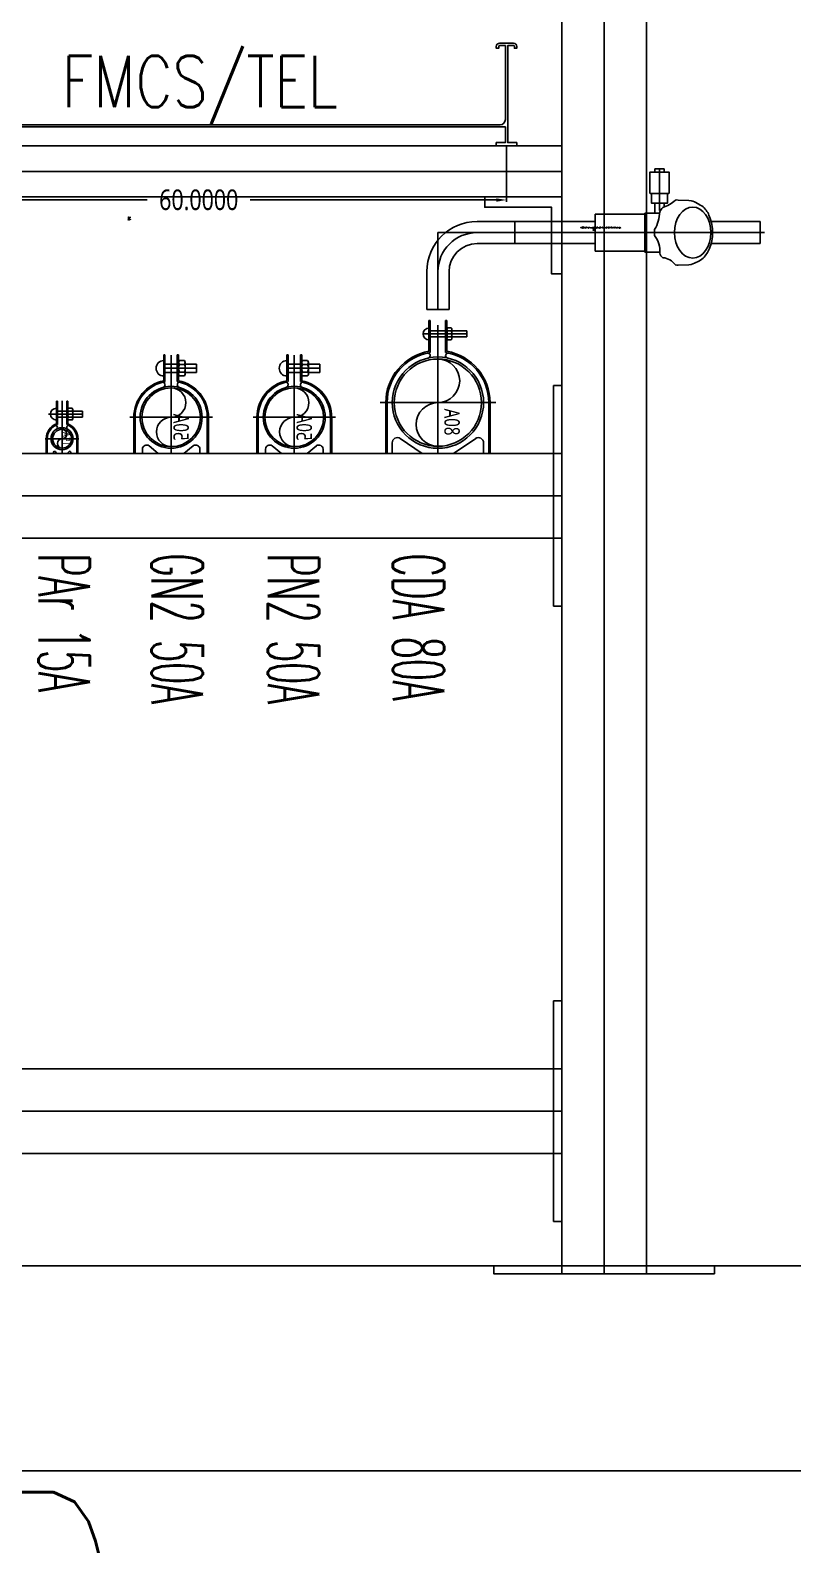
# Model space of a CAD drawing. Extents: x -18489 to 195597, y -1599 to 112111.
# Drawn here: x 22803.2 to 22877.5, y 26293.6 to 26441.2 of the extents above; entities that cross this region are included whole.
import ezdxf
from ezdxf.enums import TextEntityAlignment as Align
from ezdxf.xclip import XClip

# ---------------------------------------------------------------- set-up
doc = ezdxf.new("R2010")
doc.units = 0
doc.header["$LTSCALE"] = 100
doc.header["$XCLIPFRAME"] = 2
doc.linetypes.add('188K-SM-07-F10-MECH-CR PIPE-Y2257103$0$CENTER', pattern=[2, 1.25, -0.25, 0.25, -0.25])
doc.linetypes.add('188K-SM-07-F10-MECH-CR PIPE-Y2257103$0$X-S-FAB_SL ALL$0$HIDDEN', pattern=[0.4, 0.3, -0.1])
for name, color, linetype in [('188K-SM-07-F10-MECH-CR PIPE-Y2257103$0$0-AP7P1-SM-08-BG_CDA', 6, 'Continuous'), ('188K-SM-07-F10-MECH-CR PIPE-Y2257103$0$0-BG', 6, 'Continuous'), ('188K-SM-07-F10-MECH-CR PIPE-Y2257103$0$0-Y-CCD', 5, 'Continuous'), ('188K-SM-07-F10-MECH-CR PIPE-Y2257103$0$18P6-SM-08-FNN-120-A(X)-20211124$0$0-和淞-G-BG_PN2', 116, 'Continuous'), ('188K-SM-07-F10-MECH-CR PIPE-Y2257103$0$AP7P1-SM-08-FNN-120-A(12.5)-SMP$0$18P6-SM-08-FNN-120-A(X)-20211124$0$0-和淞-G-BG_GN2', 5, 'Continuous'), ('188K-SM-07-F10-MECH-CR PIPE-Y2257103$0$DIM', 3, 'Continuous'), ('188K-SM-07-F10-MECH-CR PIPE-Y2257103$0$H-TXT', 7, 'Continuous'), ('188K-SM-07-F10-MECH-CR PIPE-Y2257103$0$SH-LINE-130', 2, 'Continuous'), ('188K-SM-07-F10-MECH-CR PIPE-Y2257103$0$UPW_PVDF', 7, 'Continuous'), ('188K-SM-07-F10-MECH-CR PIPE-Y2257103$0$X-S-FAB_SL ALL$0$ASP_1', 1, 'Continuous'), ('188K-SM-07-F10-MECH-CR PIPE-Y2257103$0$X-S-FAB_SL ALL$0$HID', 5, '188K-SM-07-F10-MECH-CR PIPE-Y2257103$0$X-S-FAB_SL ALL$0$HIDDEN')]:
    doc.layers.add(name, color=color, linetype=linetype)
doc.layers.add('188K-SM-07-F10-MECH-CR PIPE-Y2257103$0$Blcok.TXT', color=7, linetype='Continuous', plot=False)
doc.layers.add('188K-SM-07-F10-MECH-CR PIPE-Y2257103$0$Block.TXT', color=7, linetype='Continuous', plot=False)
doc.styles.add('188K-SM-07-F10-MECH-CR PIPE-Y2257103$0$AA-TXT', font='romans.shx', dxfattribs={"bigfont": 'chineset.shx'})
doc.styles.add('188K-SM-07-F10-MECH-CR PIPE-Y2257103$0$AP6A-SM-08-FNN-300-A(18)-BAY$0$15P6-SM-08-FNN-100-A(D)-UIS-TCM$0$SM-08-FNN-300-0_WWT(8)$0$SIMPLEX', font='SIMPLEX.shx', dxfattribs={"width": 0.7})
doc.styles.add('188K-SM-07-F10-MECH-CR PIPE-Y2257103$0$Standard', font='', dxfattribs={"width": 0.8})
doc.styles.add('188K-SM-07-F10-MECH-CR PIPE-Y2257103$0$TXT', font='txt.shx', dxfattribs={"width": 0.55, "bigfont": 'chineset.shx'})
doc.styles.get('188K-SM-07-F10-MECH-CR PIPE-Y2257103$0$Standard').set_extended_font_data('Microsoft JhengHei')
doc.dimstyles.new('188K-SM-07-F10-MECH-CR PIPE-Y2257103$0$Standard', dxfattribs={"dimtxt": 0.18, "dimasz": 0.18, "dimexe": 0.18, "dimexo": 0.0625, "dimgap": 0.09, "dimtad": 0, "dimtih": 1, "dimtoh": 1, "dimdec": 4, "dimzin": 0, "dimdsep": 46, "dimtxsty": '188K-SM-07-F10-MECH-CR PIPE-Y2257103$0$Standard', "dimcen": 0.09, "dimadec": 0, "dimazin": 0, "dimtfac": 1, "dimtdec": 4, "dimtofl": 0, "dimtmove": 0, "dimatfit": 3, "dimfxl": 1, "dimtolj": 1, "dimtzin": 0, "dimarcsym": 0})

# ---------------------------------------------------------------- blocks, each defined once
blk = doc.blocks.new('188K-SM-07-F10-MECH-CR PIPE-Y2257103$0$X-S-FAB_SL ALL')
at = {"layer": '188K-SM-07-F10-MECH-CR PIPE-Y2257103$0$X-S-FAB_SL ALL$0$ASP_1'}
blk.add_line((12198.979, -73033.977), (19076.479, -73033.977), dxfattribs=at)
at = {"layer": '188K-SM-07-F10-MECH-CR PIPE-Y2257103$0$X-S-FAB_SL ALL$0$HID'}
blk.add_line((-2628.521, -73013.977), (19076.479, -73013.977), dxfattribs=at)
blk = doc.blocks.new('188K-SM-07-F10-MECH-CR PIPE-Y2257103$0$SEC-P-Clamp-80A')
at = {"color": 0, "linetype": 'ByBlock'}
for p, q in [((-13.7, 119.5), (-28.3, 119.5)), ((-28.3, 119.5), (-28.3, 113.5)), ((-13.7, 120.9), (-13.7, 112.2)), ((-9.5, 122.3), (-12.9, 122.3)), ((-12.9, 119.4), (-9.5, 119.4)), ((-8.7, 99.5), (-8.7, 129.5)), ((-8.7, 129.5), (-7.5, 129.5)), ((-8.7, 112.2), (-8.7, 120.9)), ((-7.5, 98.5), (-7.5, 129.5)), ((7.5, 119.5), (-7.5, 119.5)), ((7.5, 98.5), (7.5, 129.5)), ((8.7, 129.5), (7.5, 129.5)), ((8.7, 99.5), (8.7, 129.5)), ((-13.7, 113.5), (-28.3, 113.5)), ((-12.9, 113.6), (-9.5, 113.6)), ((-12.9, 110.8), (-9.5, 110.8)), ((7.5, 113.5), (-7.5, 113.5)), ((-50.8, 49.5), (-50.8, 0)), ((-49.5, 49.5), (-49.5, 0)), ((49.5, 49.5), (49.5, 0)), ((50.8, 49.5), (50.8, 0)), ((-50.8, 0), (50.8, 0)), ((-44.5, 10.4), (-44.5, 0)), ((-15.2, 0), (-36.8, 14.6)), ((15.2, 0), (36.8, 14.6)), ((44.5, 10.4), (44.5, 0))]:
    blk.add_line(p, q, dxfattribs=at)
at = {"color": 1, "linetype": '188K-SM-07-F10-MECH-CR PIPE-Y2257103$0$CENTER'}
for p, q in [((0, 0), (0, 129.1)), ((14.5, 116.5), (-28.3, 116.5)), ((56.3, 49.5), (-56.3, 49.5))]:
    blk.add_line(p, q, dxfattribs=at)
at = {"color": 0, "linetype": 'ByBlock'}
for radius in [44.5, 42.5]:
    blk.add_circle((0, 49.5), radius, dxfattribs=at)
for centre, radius, start, end in [((-12, 120.9), 1.7, 122.0046, 237.9954), ((-8.1, 116.5), 5.61, 149.0209, 210.9791), ((-10.4, 120.9), 1.7, 302.0046, 57.9954), ((-14.3, 116.5), 5.61, 329.0209, 30.9791), ((8.7, 116.5), 5.77, 270, 90), ((-12, 112.2), 1.7, 122.0046, 237.9954), ((-10.4, 112.2), 1.7, 302.0046, 57.9954), ((0, 49.5), 50.8, 99.8709, 180), ((0, 49.5), 49.5, 98.7059, 180), ((-10, 95.4), 2.5, 284.2411, 104.2411), ((0, 49.5), 49.5, 0, 81.2941), ((10, 95.4), 2.5, 75.7589, 255.7589), ((0, 49.5), 50.8, 0, 80.1291), ((-39.5, 10.4), 5, 55.9469, 180), ((39.5, 10.4), 5, 0, 124.0531)]:
    blk.add_arc(centre, radius, start, end, dxfattribs=at)
for centre, start, end in [((0, 70.8), 90, 270), ((0, 28.3), 270, 90)]:
    blk.add_arc(centre, 21.2, start, end)
at = {"color": 2, "linetype": 'ByBlock', "style": '188K-SM-07-F10-MECH-CR PIPE-Y2257103$0$Standard', "width": 0.75}
blk.add_text('80A', height=15, rotation=90, dxfattribs=at).set_placement((-13.8, 30.6), align=Align.MIDDLE)
blk = doc.blocks.new('*U1950')
at = {"color": 0}
blk.add_blockref('188K-SM-07-F10-MECH-CR PIPE-Y2257103$0$SEC-P-Clamp-80A', (0, 0), dxfattribs=at)
blk = doc.blocks.new('188K-SM-07-F10-MECH-CR PIPE-Y2257103$0$SEC-P-Clamp-50A')
at = {"color": 0, "linetype": 'ByBlock'}
for p, q in [((-13.7, 88.6), (-13.7, 77.4)), ((-8, 90.5), (-12.9, 90.5)), ((-7.2, 71), (-7.2, 96)), ((-6, 96), (-7.2, 96)), ((-7.2, 77.4), (-7.2, 88.6)), ((-6, 70), (-6, 96)), ((6, 70), (6, 96)), ((6, 96), (7.2, 96)), ((7.2, 71), (7.2, 96)), ((-13.7, 87), (-24.8, 87)), ((-24.8, 87), (-24.8, 79)), ((-13.7, 79), (-24.8, 79)), ((-8, 86.7), (-12.9, 86.7)), ((-8, 79.2), (-12.9, 79.2)), ((-12.9, 75.5), (-8, 75.5)), ((6, 87), (-6, 87)), ((6, 79), (-6, 79)), ((-36.5, 35.2), (-36.5, 0)), ((-35.2, 35.2), (-35.2, 0)), ((35.2, 35.2), (35.2, 0)), ((36.5, 35.2), (36.5, 0)), ((-36.5, 0), (36.5, 0)), ((-28, 0), (-28, 4.2)), ((-12.5, 0), (-21.5, 7.3)), ((12.5, 0), (21.5, 7.3)), ((28, 0), (28, 4.2))]:
    blk.add_line(p, q, dxfattribs=at)
at = {"color": 1, "linetype": '188K-SM-07-F10-MECH-CR PIPE-Y2257103$0$CENTER'}
for p, q in [((0, 0), (0, 95.9)), ((7.2, 83), (-24.8, 83)), ((-40.2, 35.2), (40.2, 35.2))]:
    blk.add_line(p, q, dxfattribs=at)
at = {"color": 0, "linetype": 'ByBlock'}
for radius in [30.2, 28.6]:
    blk.add_circle((0, 35.2), radius, dxfattribs=at)
for centre, radius, start, end in [((-11.1, 88.6), 2.6, 133.818, 226.182), ((-9.8, 88.6), 2.6, 313.818, 46.182), ((7.2, 83), 7.51, 270, 90), ((-4.5, 83), 9.2, 155.9322, 204.0678), ((-11.1, 77.4), 2.6, 133.818, 226.182), ((-16.4, 83), 9.2, 335.9322, 24.0678), ((-9.8, 77.4), 2.6, 313.818, 46.182), ((0, 35.2), 36.4, 101.3926, 180), ((0, 35.2), 35.2, 99.8002, 180), ((0, 49.5), 14.3, 90, 270), ((-8.5, 66.9), 2.51, 279.2496, 105.0462), ((0, 35.2), 35.2, 0, 80.1998), ((8.5, 66.9), 2.51, 74.9538, 260.7504), ((0, 35.2), 36.4, 0, 78.6074), ((0, 21), 14.3, 270, 90), ((-24, 4.2), 4, 50.95, 180), ((24, 4.2), 4, 0, 129.05)]:
    blk.add_arc(centre, radius, start, end, dxfattribs=at)
at = {"color": 2, "linetype": 'ByBlock', "style": '188K-SM-07-F10-MECH-CR PIPE-Y2257103$0$Standard', "width": 0.75}
blk.add_text('50A', height=15, rotation=90, dxfattribs=at).set_placement((-9.7, 25.6), align=Align.MIDDLE)
blk = doc.blocks.new('*U671')
at = {"color": 0}
blk.add_blockref('188K-SM-07-F10-MECH-CR PIPE-Y2257103$0$SEC-P-Clamp-50A', (0, 0), dxfattribs=at)
blk = doc.blocks.new('*D1956')
at = {"layer": '188K-SM-07-F10-MECH-CR PIPE-Y2257103$0$DIM', "color": 0, "lineweight": -2, "transparency": 16777216}
for p, q in [((0, -0.06), (0, -5.47)), ((60, -0.06), (60, -5.47)), ((1, -5.29), (24.98, -5.29)), ((59, -5.29), (35.02, -5.29))]:
    blk.add_line(p, q, dxfattribs=at)
at = {"layer": '188K-SM-07-F10-MECH-CR PIPE-Y2257103$0$DIM', "color": 0, "transparency": 16777216}
for points in [[(1, -5.13), (1, -5.46), (0, -5.29)], [(59, -5.13), (59, -5.46), (60, -5.29)]]:
    blk.add_solid(points, dxfattribs=at)
at = {"layer": 'DefPoints', "color": 0, "transparency": 16777216}
for p in [(0, 0), (60, 0), (60, -5.29)]:
    blk.add_point(p, dxfattribs=at)
at = {"layer": '188K-SM-07-F10-MECH-CR PIPE-Y2257103$0$DIM', "color": 0, "transparency": 16777216, "insert": (30, -5.29), "char_height": 2, "attachment_point": 5, "style": '188K-SM-07-F10-MECH-CR PIPE-Y2257103$0$Standard'}
blk.add_mtext('\\A1;60.0000', dxfattribs=at)
blk = doc.blocks.new('188K-SM-07-F10-MECH-CR PIPE-Y2257103$0$Bellow_15A_R')
at = {"color": 0}
for p, q in [((4.81, 1.8), (0, 1.8)), ((0, -1.8), (0, 1.8)), ((4.81, 1.9), (4.81, -1.9)), ((4.81, 1.9), (6.29, 1.9)), ((-7.83, 1.08), (0, 1.08)), ((-7.83, 1.08), (-7.83, -1.08)), ((16.07, 1.08), (11.29, 1.08)), ((16.07, 1.08), (16.07, -1.08)), ((-7.83, -1.08), (0, -1.08)), ((16.07, -1.08), (11.29, -1.08)), ((4.81, -1.8), (0, -1.8)), ((6.28, -1.9), (4.81, -1.9))]:
    blk.add_line(p, q, dxfattribs=at)
at = {"color": 2, "linetype": '188K-SM-07-F10-MECH-CR PIPE-Y2257103$0$CENTER', "ltscale": 3}
blk.add_line((-8.24, 0), (16.48, 0), dxfattribs=at)
at = {"color": 0}
blk.add_lwpolyline([(11.13, -1.55, -0.129678), (10.5, -2.5, -0.076709), (9.35, -3.11), (9.11, -3.14), (8.07, -3.17, -0.111401), (7.8, -3.16, 0.105556), (6.58, -2.45, -0.110801), (6.28, -2.02, 0.124714), (5.78, -0.3, -0.093313), (5.78, 0.3, 0.191988), (6.28, 2.02, -0.199243), (6.58, 2.45, 0.232869), (7.8, 3.16, -0.069384), (8.07, 3.17), (9.11, 3.14), (9.35, 3.11, -0.093734), (10.5, 2.49, -0.099389), (11.13, 1.55, -0.039332), (11.36, 0.8, -0.090181), (11.36, -0.8, -0.048841)], format="xyb", close=True, dxfattribs=at)
blk.add_ellipse((9.49, 0), major_axis=(0, -2.49), ratio=0.70911, dxfattribs=at)
blk = doc.blocks.new('*U2021')
at = {"color": 0}
for p, q in [((5.81, -2.88), (5.81, -1.9)), ((6.7, -2.88), (6.7, -2.49)), ((7.05, -2.88), (7.04, -2.88)), ((5.3, -3.84), (5.33, -3.82)), ((5.33, -3.82), (7.18, -3.82)), ((5.46, -3.5), (5.46, -3.5)), ((7.04, -3.5), (7.05, -3.5)), ((7.21, -3.84), (7.18, -3.82))]:
    blk.add_line(p, q, dxfattribs=at)
at = {"color": 2, "linetype": '188K-SM-07-F10-MECH-CR PIPE-Y2257103$0$CENTER'}
blk.add_line((6.25, -2.15), (6.25, -6.29), dxfattribs=at)
at = {"color": 0}
for points in [[(7.05, -3.82), (7.04, -2.88), (5.46, -2.88), (5.46, -2.88), (5.46, -3.82)], [(5.3, -3.83), (5.3, -5.88), (7.21, -5.88), (7.21, -3.83)], [(5.81, -5.88), (5.81, -6.2), (6.7, -6.2), (6.7, -5.88)]]:
    blk.add_lwpolyline(points, dxfattribs=at)
blk.add_blockref('188K-SM-07-F10-MECH-CR PIPE-Y2257103$0$Bellow_15A_R', (0, 0), dxfattribs=at)
at = {"layer": '188K-SM-07-F10-MECH-CR PIPE-Y2257103$0$Blcok.TXT', "color": 0, "style": '188K-SM-07-F10-MECH-CR PIPE-Y2257103$0$TXT', "width": 0.6}
for tag, p in [('進吹氣口', (-0.18, -0.29)), ('管徑', (-0.18, -0.41)), ('氣種', (-0.18, -0.54))]:
    blk.add_attdef(tag, p, '', height=0.1, dxfattribs=at)
blk = doc.blocks.new('*U2029')
at = {"color": 0}
for p, q in [((-2.23, -28.92), (-5.92, -28.92)), ((-2.23, -31.09), (-2.23, -28.92)), ((-2.23, -31.09), (-5.92, -31.09)), ((-10.81, -37.5), (-10.81, -33.81)), ((-8.65, -37.5), (-8.65, -33.81)), ((-10.81, -37.5), (-8.65, -37.5))]:
    blk.add_line(p, q, dxfattribs=at)
at = {"color": 1}
for p, q in [((-2.23, -30), (-5.92, -30)), ((-9.73, -37.5), (-9.73, -33.81))]:
    blk.add_line(p, q, dxfattribs=at)
at = {"color": 0}
for radius in [4.89, 2.73]:
    blk.add_arc((-5.92, -33.81), radius, 90, 180, dxfattribs=at)
at = {"color": 1}
blk.add_arc((-5.92, -33.81), 3.81, 90, 180, dxfattribs=at)
at = {"layer": 'DefPoints'}
blk.add_lwpolyline([(-9.73, -33.81), (-9.73, -30), (-5.92, -30)], dxfattribs=at)
blk = doc.blocks.new('188K-SM-07-F10-MECH-CR PIPE-Y2257103$0$SEC-P-Clamp-15A')
at = {"color": 0, "linetype": 'ByBlock'}
for p, q in [((-5.5, 50.8), (-5.5, 28.8)), ((-4.5, 50.8), (-5.5, 50.8)), ((-4.5, 50.8), (-4.5, 28.1)), ((4.5, 50.8), (4.5, 28.1)), ((4.5, 50.8), (5.5, 50.8)), ((5.5, 50.8), (5.5, 28.8)), ((-10.5, 41.3), (-19.9, 41.3)), ((-19.9, 41.3), (-19.9, 35.3)), ((-10.5, 35.3), (-19.9, 35.3)), ((-10.5, 42.7), (-10.5, 34)), ((-6.3, 44.1), (-9.7, 44.1)), ((-9.7, 41.2), (-6.3, 41.2)), ((-9.7, 35.5), (-6.3, 35.5)), ((-9.7, 32.6), (-6.3, 32.6)), ((-4.5, 41.3), (4.5, 41.3)), ((-4.5, 35.3), (4.5, 35.3)), ((-15.5, 14.3), (-15.5, 0)), ((15.5, 0), (-15.5, 0)), ((-14.5, 14.3), (-14.5, 0)), ((-8.5, 1.1), (-8.5, 0)), ((-5, 0), (-6.8, 1.8)), ((5, 0), (6.8, 1.8)), ((8.5, 1.1), (8.5, 0)), ((14.5, 14.3), (14.5, 0)), ((15.5, 14.3), (15.5, 0))]:
    blk.add_line(p, q, dxfattribs=at)
at = {"color": 1, "linetype": 'ByBlock'}
for p, q in [((0, 51.1), (0, 0)), ((-19.9, 38.3), (13.4, 38.3)), ((-16.4, 14.3), (16.4, 14.3))]:
    blk.add_line(p, q, dxfattribs=at)
at = {"color": 0, "linetype": 'ByBlock'}
for radius in [10.8, 9.2]:
    blk.add_circle((0, 14.3), radius, dxfattribs=at)
for centre, radius, start, end in [((-8.8, 42.7), 1.7, 122.0046, 237.9954), ((-4.9, 38.3), 5.61, 149.0209, 210.9791), ((-8.8, 34), 1.7, 122.0046, 237.9954), ((-7.2, 42.7), 1.7, 302.0046, 57.9954), ((-11.1, 38.3), 5.61, 329.0209, 30.9791), ((-7.2, 34), 1.7, 302.0046, 57.9954), ((5.5, 38.3), 5.77, 270, 90), ((0, 14.3), 15.5, 110.7836, 180), ((0, 14.3), 14.5, 108.08, 180), ((-6.3, 25.3), 1.83, 299.9346, 119.9352), ((0, 18.9), 4.6, 90, 270), ((0, 14.3), 14.5, 0, 71.92), ((6.3, 25.3), 1.83, 60.0648, 240.0654), ((0, 14.3), 15.5, 0, 69.2164), ((-7.5, 1.1), 1, 45, 180), ((0, 9.7), 4.6, 270, 90), ((7.5, 1.1), 1, 0, 135)]:
    blk.add_arc(centre, radius, start, end, dxfattribs=at)
at = {"color": 2, "linetype": 'ByBlock', "style": '188K-SM-07-F10-MECH-CR PIPE-Y2257103$0$Standard', "width": 0.75}
blk.add_text('15A', height=8, rotation=90, dxfattribs=at).set_placement((-4, 14.1), align=Align.MIDDLE)
blk = doc.blocks.new('*U664')
at = {"color": 0}
blk.add_blockref('188K-SM-07-F10-MECH-CR PIPE-Y2257103$0$SEC-P-Clamp-15A', (0, 0), dxfattribs=at)
blk = doc.blocks.new('*U1955')
blk.add_lwpolyline([(0.12, 1.84), (0.12, 0.3), (1, 0.3), (1, 0), (-1, 0), (-1, 0.3), (-0.12, 0.3), (-0.12, 9.76), (-0.66, 9.76, 0.414213562), (-0.76, 9.66), (-0.76, 9.5), (-1, 9.5), (-1, 9.66, -0.414213562), (-0.66, 10), (0.66, 10, -0.414213562), (1, 9.66), (1, 9.5), (0.76, 9.5), (0.76, 9.66, 0.414213562), (0.66, 9.76), (0.12, 9.76), (0.12, 2.54, 0.414213562), (0.62, 2.04), (59.38, 2.04, 0.414213562), (59.88, 2.54), (59.88, 9.76), (59.34, 9.76, 0.414213562), (59.24, 9.66), (59.24, 9.5), (59, 9.5), (59, 9.66, -0.414213562), (59.34, 10), (60.66, 10, -0.414213562), (61, 9.66), (61, 9.5), (60.76, 9.5), (60.76, 9.66, 0.414213562), (60.66, 9.76), (60.12, 9.76), (60.12, 0.3), (61, 0.3), (61, 0), (59, 0), (59, 0.3), (59.88, 0.3), (59.88, 1.84)], format="xyb", close=True)
at = {"layer": '188K-SM-07-F10-MECH-CR PIPE-Y2257103$0$DIM'}
dim = blk.add_linear_dim(base=(60, -5.29392), p1=(0, 0), p2=(60, 0), dimstyle='188K-SM-07-F10-MECH-CR PIPE-Y2257103$0$Standard', override={"dimtxt": 2, "dimasz": 1, "dimfxl": 0.1}, dxfattribs=at)
dim.commit()
dim.dimension.update_dxf_attribs({"geometry": '*D1956', "text_midpoint": (30, -5.29392)})
blk = doc.blocks.new('188K-SM-07-F10-MECH-CR PIPE-Y2257103$0$PVD-1')
at = {"layer": '188K-SM-07-F10-MECH-CR PIPE-Y2257103$0$SH-LINE-130', "ltscale": 0.1}
blk.add_line((4014.24, -72906.48), (3894.24, -72906.48), dxfattribs=at)
for points in [[(4014.24, -73013.98), (4014.24, -72789.78), (4018.37, -72789.78), (4018.37, -73013.98)], [(4022.5, -73013.98), (4022.5, -72789.78), (4018.37, -72789.78), (4018.37, -73013.98)], [(4014.24, -72908.98), (3894.24, -72908.98), (3894.24, -72903.98), (4014.24, -72903.98)], [(4014.24, -72908.98), (4006.74, -72908.98), (4006.74, -72909.98), (4013.24, -72909.98), (4013.24, -72916.48), (4014.24, -72916.48)], [(4014.24, -72927.36), (4014.24, -72948.86), (4013.44, -72948.86), (4013.44, -72927.36)], [(4014.24, -72933.98), (3895.04, -72933.98), (3895.04, -72938.11), (4014.24, -72938.11)], [(4014.24, -72942.24), (3895.04, -72942.24), (3895.04, -72938.11), (4014.24, -72938.11)], [(4014.24, -72987.36), (4014.24, -73008.86), (4013.44, -73008.86), (4013.44, -72987.36)], [(4014.24, -72993.98), (3895.04, -72993.98), (3895.04, -72998.11), (4014.24, -72998.11)], [(4014.24, -73002.24), (3895.04, -73002.24), (3895.04, -72998.11), (4014.24, -72998.11)], [(4029.12, -73013.98), (4007.62, -73013.98), (4007.62, -73013.18), (4029.12, -73013.18)]]:
    blk.add_lwpolyline(points, close=True, dxfattribs=at)
at = {"layer": '188K-SM-07-F10-MECH-CR PIPE-Y2257103$0$0-AP7P1-SM-08-BG_CDA'}
ref = blk.add_blockref('*U2021', (4017.51, -72912.45), dxfattribs=dict(at, xscale=-1, rotation=180))
ref.add_attrib('進吹氣口', 'IOPP', (4017.53, -72912.16), dxfattribs={"layer": '188K-SM-07-F10-MECH-CR PIPE-Y2257103$0$Blcok.TXT', "color": 0, "height": 0.1, "rotation": 180, "style": '188K-SM-07-F10-MECH-CR PIPE-Y2257103$0$TXT', "width": 0.6})
ref.add_attrib('管徑', '15A', (4017.47, -72912.04), dxfattribs={"layer": '188K-SM-07-F10-MECH-CR PIPE-Y2257103$0$Blcok.TXT', "color": 0, "height": 0.1, "rotation": 180, "style": '188K-SM-07-F10-MECH-CR PIPE-Y2257103$0$TXT', "width": 0.6})
ref.add_attrib('氣種', '188K-SM-07-F10-MECH-CR PIPE-Y2257103$0$0-AP7P1-SM-08-BG_CDA', (4020, -72911.91), dxfattribs={"layer": '188K-SM-07-F10-MECH-CR PIPE-Y2257103$0$Blcok.TXT', "color": 0, "height": 0.1, "rotation": 180, "style": '188K-SM-07-F10-MECH-CR PIPE-Y2257103$0$TXT', "width": 0.6})
ref = blk.add_blockref('*U2029', (3972.17, -72922.18), dxfattribs=dict(at, xscale=-1.000000000000002, rotation=90))
ref.add_attrib('氣種', 'CHW', (3971.98, -72911.02), dxfattribs={"layer": '188K-SM-07-F10-MECH-CR PIPE-Y2257103$0$Block.TXT', "height": 0.1, "style": '188K-SM-07-F10-MECH-CR PIPE-Y2257103$0$TXT', "width": 0.6})
ref.add_attrib('管徑', '250A', (3971.95, -72911.21), dxfattribs={"layer": '188K-SM-07-F10-MECH-CR PIPE-Y2257103$0$Block.TXT', "height": 0.1, "style": '188K-SM-07-F10-MECH-CR PIPE-Y2257103$0$TXT', "width": 0.6})
at = {"layer": '188K-SM-07-F10-MECH-CR PIPE-Y2257103$0$0-AP7P1-SM-08-BG_CDA', "xscale": -0.1, "yscale": 0.1, "zscale": 0.1}
blk.add_blockref('*U1950', (4002.17, -72933.98), dxfattribs=at)
at = {"layer": '188K-SM-07-F10-MECH-CR PIPE-Y2257103$0$0-BG', "xscale": -0.1, "yscale": 0.1, "zscale": 0.1}
blk.add_blockref('*U664', (3965.54, -72933.98), dxfattribs=at)
at = {"layer": '188K-SM-07-F10-MECH-CR PIPE-Y2257103$0$0-Y-CCD', "color": 5}
blk.add_blockref('*U1955', (3948.86, -72903.98), dxfattribs=at)
at = {"layer": '188K-SM-07-F10-MECH-CR PIPE-Y2257103$0$18P6-SM-08-FNN-120-A(X)-20211124$0$0-和淞-G-BG_PN2', "xscale": -0.1, "yscale": 0.1, "zscale": 0.1}
blk.add_blockref('*U671', (3988.17, -72933.98), dxfattribs=at)
at = {"layer": '188K-SM-07-F10-MECH-CR PIPE-Y2257103$0$AP7P1-SM-08-FNN-120-A(12.5)-SMP$0$18P6-SM-08-FNN-120-A(X)-20211124$0$0-和淞-G-BG_GN2', "xscale": -0.1, "yscale": 0.1, "zscale": 0.1}
blk.add_blockref('*U671', (3976.17, -72933.98), dxfattribs=at)
at = {"layer": '188K-SM-07-F10-MECH-CR PIPE-Y2257103$0$H-TXT', "color": 7, "style": '188K-SM-07-F10-MECH-CR PIPE-Y2257103$0$AP6A-SM-08-FNN-300-A(18)-BAY$0$15P6-SM-08-FNN-100-A(D)-UIS-TCM$0$SM-08-FNN-300-0_WWT(8)$0$SIMPLEX', "text_generation_flag": 6, "width": 0.5}
for s, p in [('PAr 15A', (3965.73, -72943.73, 0)), ('GN2 50A', (3976.77, -72943.73, 0)), ('PN2 50A', (3988.09, -72943.73, 0)), ('CDA 80A', (4000.28, -72943.73, 0))]:
    blk.add_text(s, height=5, rotation=90, dxfattribs=at).set_placement(p, align=Align.MIDDLE_LEFT)
at = {"layer": '188K-SM-07-F10-MECH-CR PIPE-Y2257103$0$UPW_PVDF', "style": '188K-SM-07-F10-MECH-CR PIPE-Y2257103$0$AA-TXT', "width": 0.8}
for s, height, p in [('FMCS/TEL', 5, (3965.5, -72897.72)), ('PVD', 20, (3930.41, -73045.26))]:
    blk.add_text(s, height=height, dxfattribs=at).set_placement(p, align=Align.MIDDLE_LEFT)
blk = doc.blocks.new('188K-SM-07-F10-MECH-CR PIPE-Y2257103')
blk.add_line((23502.5, 26320.786), (1845, 26320.786))
ref = blk.add_blockref('188K-SM-07-F10-MECH-CR PIPE-Y2257103$0$X-S-FAB_SL ALL', (4473.521, 99334.763))
XClip(ref).set_block_clipping_path([(-7553.4648570136, -75341.9369645483), (24026.2025623869, -67725.7696244382)])
at = {"layer": '188K-SM-07-F10-MECH-CR PIPE-Y2257103$0$0-BG'}
blk.add_blockref('188K-SM-07-F10-MECH-CR PIPE-Y2257103$0$PVD-1', (18840.76, 99333.963), dxfattribs=at)

msp = doc.modelspace()

# ---------------------------------------------------------------- block references
msp.add_blockref('188K-SM-07-F10-MECH-CR PIPE-Y2257103', (0, 0))

doc.saveas('drawing.dxf')
